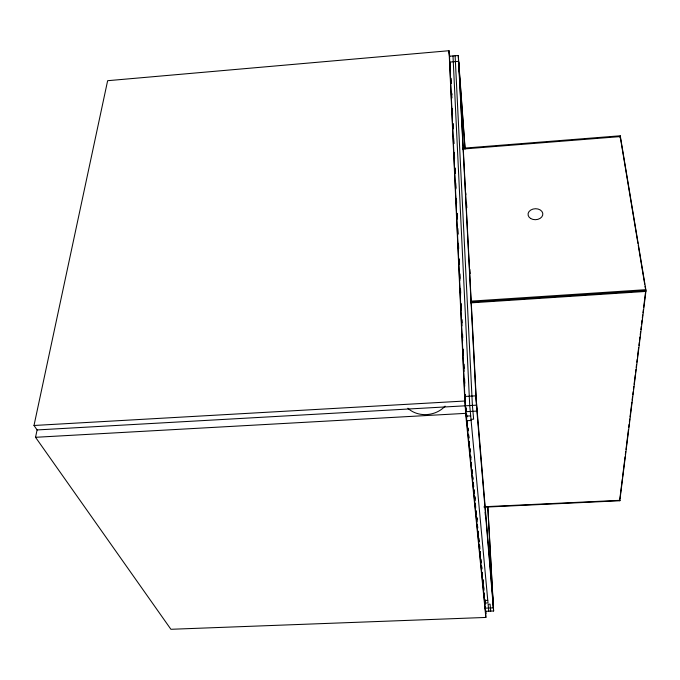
<?xml version="1.0" encoding="UTF-8"?>
<svg xmlns="http://www.w3.org/2000/svg" width="680" height="680" viewBox="0 0 680 680"><rect width="100%" height="100%" fill="white"/><g stroke="black" fill="none" stroke-linecap="round" stroke-linejoin="round"><path stroke-width="1.02" d="M620.092 137.904L620.262 135.787L462.613 148.257M619.837 498.873L622.319 478.898M622.582 476.799L625.064 456.824M625.328 454.716L625.719 451.562M625.983 449.463L628.465 429.488M628.719 427.388L629.111 424.235M629.374 422.135L629.765 418.982M630.029 416.874L631.856 402.161M632.119 400.052L632.51 396.899M632.774 394.8L633.165 391.646M633.428 389.546L633.819 386.393M634.083 384.285L635.256 374.825M635.519 372.725L635.91 369.572M636.165 367.472L636.565 364.319M636.82 362.21L637.211 359.057M637.475 356.957L638.648 347.497M638.911 345.389L639.302 342.236M639.565 340.136L639.957 336.982M640.22 334.883L640.611 331.729M640.875 329.622L641.265 326.468M641.529 324.368L642.048 320.161M642.311 318.061L642.702 314.908M642.965 312.808L643.356 309.655M643.62 307.547L645.447 292.833M484.109 507.187L619.82 500.76L646 290.657L620.262 135.787M485.333 607.062L485.86 617.44L170.909 629.289L35.538 437.3L37.094 429.938L34 425.484L107.635 80.699L449.046 50.711L449.497 56.245L458.26 55.479L465.112 148.656M449.76 62.101L458.567 61.336L465.026 149.047M462.646 149.047L620.389 136.578M470.594 301.172L645.838 289.68M470.645 302.141L646 290.657M470.704 302.88L645.906 291.423M34 425.484L464.805 401.022L485.792 613.785L485.631 610.615M37.094 429.938L476.408 405.178L493.62 610.997L485.546 611.303M465.86 411.697L476.901 411.085L458.762 62.322M35.538 437.3L465.613 413.355L485.86 617.44M470.679 415.879L466.293 416.118L466.2 414.001M471.002 419.33L473.629 419.186L472.396 405.407L455.107 55.752M466.743 420.716L471.104 420.469M484.075 506.753L619.871 500.327M484.483 600.5L487.772 600.372M485.239 608.175L493.357 607.861L487.798 507.425M620.194 136.603L637.917 243.304M638.265 245.395L644.691 284.104M645.039 286.195L645.38 288.286M619.71 499.919L619.82 500.76M474.802 496.332L475.006 498.448M476.867 517.463L477.071 519.579M478.21 531.199L478.414 533.315M479.544 544.935L479.757 547.052M480.241 551.599L480.454 553.698M481.61 566.066L481.822 568.183M482.231 572.407L482.502 574.736M482.953 579.802L483.165 581.91M483.573 586.143L483.837 588.404M465.264 400.699L464.856 396.474L475.923 395.837L493.204 603.381M466.616 414.443L466.82 416.559M467.237 420.793L467.551 423.963M467.959 428.188L468.171 430.304M468.579 434.537L468.894 437.708M469.31 441.932L469.514 444.048M469.931 448.281L470.237 451.452M470.654 455.677L470.858 457.793M471.376 463.08L471.588 465.196M472.005 469.421L472.209 471.537M472.727 476.825L472.931 478.941M473.348 483.165L473.662 486.336M473.969 489.506L474.283 492.685M474.691 496.91L475.006 500.081M475.32 503.251L475.626 506.43M476.042 510.654L476.348 513.825M476.765 518.058L476.977 520.174M477.385 524.399L477.7 527.569M478.116 531.803L478.423 534.973M478.737 538.144L479.043 541.314M479.46 545.547L479.774 548.717M480.08 551.888L480.394 555.058M480.802 559.292L481.117 562.462M481.431 565.633L481.738 568.803M482.154 573.036L482.46 576.207M482.774 579.377L483.191 583.601M483.497 586.781L483.812 589.951M484.117 593.121L484.534 597.346M484.848 600.525L485.154 603.696M465.953 408.697L466.165 410.813M466.471 413.984L466.786 417.163M467.202 421.387L467.508 424.558M467.823 427.737L468.129 430.907M468.546 435.132L468.86 438.311M469.175 441.481L469.583 445.706M469.897 448.885L470.212 452.055M470.619 456.28L470.934 459.459M471.248 462.629L471.554 465.8M471.971 470.033L472.285 473.204M472.591 476.374L472.906 479.544M473.221 482.715L473.629 486.948M473.943 490.118L474.258 493.289M474.563 496.468L474.98 500.692M475.294 503.863L475.702 508.096M476.017 511.267L476.331 514.446M476.637 517.616L477.054 521.84M477.368 525.019L477.675 528.19M477.989 531.361L478.406 535.593M478.61 537.702L479.026 541.935M479.34 545.105L479.748 549.338M479.961 551.454L480.377 555.679M480.683 558.85L481.1 563.082M481.414 566.253L481.721 569.423M482.035 572.602L482.452 576.827M482.758 579.998L483.174 584.231M483.387 586.347L483.794 590.571M484.109 593.75L484.423 596.921M488.775 611.184L488.129 604.24L490.093 604.163L490.713 611.108M461.431 305.923L461.236 303.79L461.38 308.057M451.733 93.075L451.885 94.86M449.718 56.891L449.285 51.595L465.613 413.355M449.846 63.155L450.279 68.434L450.058 63.078M469.837 269.28L470.169 273.504M465.715 192.797L465.877 194.913M466.522 203.388L466.846 207.63M487.883 507.356L493.62 610.997M485.154 512.167L485.325 515.338M458.26 55.479L476.408 405.178M484.95 599.641L485.163 603.883M484.806 599.692L485.019 603.933M484.254 593.657L484.466 597.847M484.577 599.938L484.738 603.083L488.01 602.956L469.727 405.56L452.999 55.938M484.109 593.147L484.321 597.346M466.471 414.791L466.659 418.736M450.933 78.361L451.163 83.436M451.639 93.763L451.826 98.005M452.31 108.604L452.548 113.917M452.982 123.445L453.228 128.775M453.662 138.286L453.9 143.624M454.325 152.889L454.58 158.474M455.013 167.969L455.252 173.332M455.685 182.809L455.931 188.181M456.433 198.509L456.603 203.04M457.104 213.358L457.325 218.858M457.759 228.395L458.006 233.801M458.439 243.347L458.677 248.65M459.179 258.961L459.357 263.508M459.858 273.81L460.029 278.358M460.504 288.83L460.7 293.216M461.898 319.575L462.052 322.873M462.579 334.416L462.723 337.688M463.25 349.256L463.403 352.512M463.93 364.098L464.125 368.39M464.601 378.938L464.797 383.205M465.324 394.842L465.469 398.029M465.885 407.209L466.055 410.822M450.729 77.919L450.967 83.215M451.452 93.814L451.639 98.047M452.123 108.647L452.362 113.943M452.795 123.48L453.033 128.775M453.466 138.312L453.704 143.616M454.138 153.153L454.376 158.448M454.81 167.986L455.048 173.281M455.481 182.818L455.77 189.176M456.204 198.713L456.442 204.008M456.875 213.545L457.113 218.85M457.546 228.386L457.835 234.745M458.269 244.281L458.507 249.577M458.94 259.114L459.179 264.409M459.612 273.947L459.901 280.304M460.335 289.841L460.572 295.146M461.006 304.674L461.244 309.978M461.677 319.515L461.966 325.873M462.349 334.348L462.638 340.705M463.021 349.18L463.31 355.538M463.692 364.021L464.032 371.433M464.363 378.853L464.704 386.274M465.086 394.749L465.375 401.106M465.664 407.464L465.808 410.644M449.046 50.711L464.805 401.022M445.094 406.138A24.182 20.23 -8.1 0 1 407.873 408.238M530.63 218.475A7.404 5.491 -2.3 0 0 542.708 215.093A7.404 5.491 -2.3 0 0 532.984 209.075A7.404 5.491 -2.3 0 0 530.63 218.475"/></g></svg>
